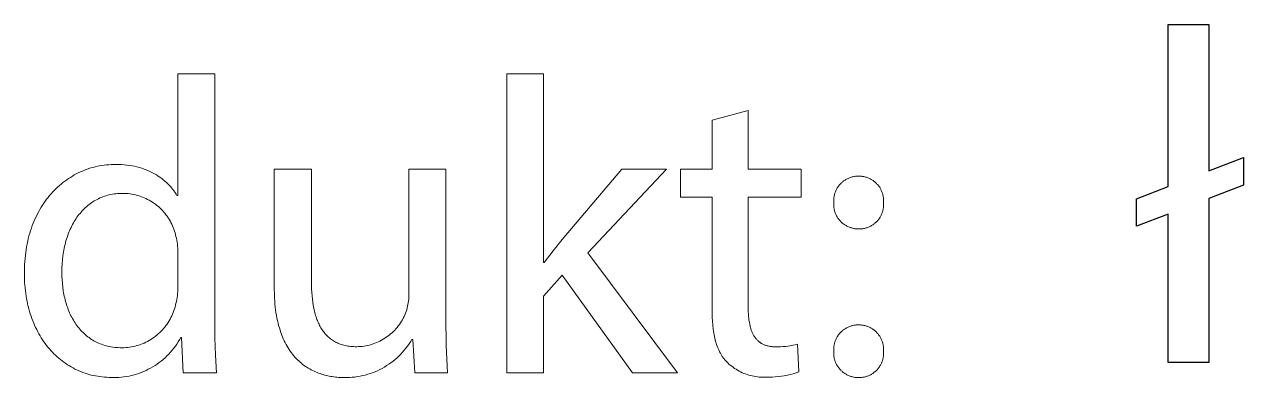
# Model space of a CAD drawing. Header units: millimetres. Extents: x 1348 to 6197, y -150 to 3238.
# Drawn here: x 4477.2 to 4617.9, y 63 to 103.7 of the extents above; entities that cross this region are included whole.
import ezdxf

# ---------------------------------------------------------------- set-up
doc = ezdxf.new("R2010")
doc.units = ezdxf.units.MM
doc.header["$MEASUREMENT"] = 0
doc.layers.add('Domyślny', color=7, linetype='Continuous', true_color=0x000000)

msp = doc.modelspace()

# ---------------------------------------------------------------- linework, layer by layer
at = {"layer": 'Domyślny'}
for p, q in [((4609.23, 85.02), (4609.23, 103.71)), ((4609.23, 103.71), (4613.94, 103.71)), ((4613.94, 103.71), (4613.94, 86.82)), ((4613.94, 86.82), (4617.95, 88.36)), ((4617.95, 88.36), (4617.95, 85.19)), ((4605.58, 83.62), (4609.23, 85.02)), ((4617.95, 85.19), (4613.94, 83.65)), ((4605.58, 80.46), (4605.58, 83.62)), ((4613.94, 83.65), (4613.94, 64.73)), ((4609.23, 81.85), (4605.58, 80.46)), ((4609.23, 64.73), (4609.23, 81.85)), ((4613.94, 64.73), (4609.23, 64.73))]:
    msp.add_line(p, q, dxfattribs=at)
at = {"layer": 'Domyślny', "color": 18, "lineweight": 15, "true_color": 0x000000}
for p, q in [((4494.87, 83.97), (4494.87, 98)), ((4494.87, 98), (4499.15, 98)), ((4499.15, 98), (4499.15, 69.62)), ((4532.86, 63.54), (4532.86, 98.02)), ((4532.86, 98.02), (4537.09, 98.02)), ((4537.09, 98.02), (4537.09, 76.25)), ((4556.56, 92.67), (4560.74, 93.79)), ((4560.74, 93.79), (4560.74, 87.04)), ((4556.56, 87.04), (4556.56, 92.67)), ((4485.09, 87.23), (4485.34, 87.29)), ((4485.34, 87.29), (4485.6, 87.35)), ((4485.6, 87.35), (4485.85, 87.4)), ((4485.85, 87.4), (4486.11, 87.45)), ((4486.11, 87.45), (4486.37, 87.49)), ((4486.37, 87.49), (4486.64, 87.52)), ((4486.64, 87.52), (4486.9, 87.54)), ((4486.9, 87.54), (4487.17, 87.56)), ((4487.17, 87.56), (4487.43, 87.57)), ((4487.43, 87.57), (4487.7, 87.57)), ((4487.7, 87.57), (4488.03, 87.57)), ((4488.03, 87.57), (4488.36, 87.55)), ((4488.36, 87.55), (4488.68, 87.53)), ((4488.68, 87.53), (4488.99, 87.5)), ((4488.99, 87.5), (4489.29, 87.45)), ((4489.29, 87.45), (4489.59, 87.4)), ((4489.59, 87.4), (4489.88, 87.35)), ((4489.88, 87.35), (4490.16, 87.28)), ((4482.04, 85.79), (4482.25, 85.94)), ((4482.25, 85.94), (4482.47, 86.08)), ((4482.47, 86.08), (4482.7, 86.22)), ((4482.7, 86.22), (4482.92, 86.35)), ((4482.92, 86.35), (4483.15, 86.47)), ((4483.15, 86.47), (4483.38, 86.59)), ((4483.38, 86.59), (4483.62, 86.7)), ((4483.62, 86.7), (4483.86, 86.8)), ((4483.86, 86.8), (4484.1, 86.9)), ((4484.1, 86.9), (4484.34, 86.99)), ((4484.34, 86.99), (4484.59, 87.08)), ((4484.59, 87.08), (4484.84, 87.16)), ((4484.84, 87.16), (4485.09, 87.23)), ((4490.16, 87.28), (4490.44, 87.2)), ((4490.44, 87.2), (4490.71, 87.12)), ((4490.71, 87.12), (4490.97, 87.03)), ((4490.97, 87.03), (4491.23, 86.94)), ((4491.23, 86.94), (4491.48, 86.83)), ((4491.48, 86.83), (4491.72, 86.72)), ((4491.72, 86.72), (4491.95, 86.61)), ((4491.95, 86.61), (4492.18, 86.49)), ((4492.18, 86.49), (4492.4, 86.36)), ((4492.4, 86.36), (4492.61, 86.23)), ((4492.61, 86.23), (4492.81, 86.09)), ((4492.81, 86.09), (4493.01, 85.95)), ((4493.01, 85.95), (4493.2, 85.8)), ((4506.01, 73.29), (4506.01, 87.04)), ((4506.01, 87.04), (4510.31, 87.04)), ((4510.31, 87.04), (4510.31, 74.03)), ((4521.56, 72.62), (4521.56, 87.04)), ((4521.56, 87.04), (4525.83, 87.04)), ((4525.83, 87.04), (4525.83, 69.94)), ((4539.27, 78.93), (4546.16, 87.04)), ((4551.31, 87.04), (4542.22, 77.38)), ((4546.16, 87.04), (4551.31, 87.04)), ((4552.93, 83.79), (4552.93, 87.04)), ((4552.93, 87.04), (4556.56, 87.04)), ((4560.74, 87.04), (4566.86, 87.04)), ((4566.86, 87.04), (4566.86, 83.79)), ((4572.1, 85.87), (4572.18, 85.92)), ((4572.18, 85.92), (4572.27, 85.96)), ((4572.27, 85.96), (4572.36, 86)), ((4572.36, 86), (4572.45, 86.03)), ((4572.45, 86.03), (4572.55, 86.07)), ((4572.55, 86.07), (4572.64, 86.1)), ((4572.64, 86.1), (4572.74, 86.12)), ((4572.74, 86.12), (4572.83, 86.15)), ((4572.83, 86.15), (4572.93, 86.17)), ((4572.93, 86.17), (4573.03, 86.18)), ((4573.03, 86.18), (4573.12, 86.2)), ((4573.12, 86.2), (4573.22, 86.21)), ((4573.22, 86.21), (4573.32, 86.21)), ((4573.32, 86.21), (4573.42, 86.22)), ((4573.42, 86.22), (4573.52, 86.22)), ((4573.52, 86.22), (4573.62, 86.22)), ((4573.62, 86.22), (4573.71, 86.21)), ((4573.71, 86.21), (4573.81, 86.2)), ((4573.81, 86.2), (4573.91, 86.19)), ((4573.91, 86.19), (4574.01, 86.18)), ((4574.01, 86.18), (4574.1, 86.16)), ((4574.1, 86.16), (4574.2, 86.14)), ((4574.2, 86.14), (4574.29, 86.11)), ((4574.29, 86.11), (4574.39, 86.09)), ((4574.39, 86.09), (4574.48, 86.05)), ((4574.48, 86.05), (4574.57, 86.02)), ((4574.57, 86.02), (4574.66, 85.98)), ((4574.66, 85.98), (4574.75, 85.94)), ((4574.75, 85.94), (4574.84, 85.9)), ((4574.84, 85.9), (4574.92, 85.85)), ((4480.43, 84.39), (4480.62, 84.59)), ((4480.62, 84.59), (4480.81, 84.78)), ((4480.81, 84.78), (4481, 84.96)), ((4481, 84.96), (4481.2, 85.14)), ((4481.2, 85.14), (4481.41, 85.31)), ((4481.41, 85.31), (4481.61, 85.48)), ((4481.61, 85.48), (4481.82, 85.64)), ((4481.82, 85.64), (4482.04, 85.79)), ((4493.2, 85.8), (4493.38, 85.65)), ((4493.38, 85.65), (4493.56, 85.5)), ((4493.56, 85.5), (4493.72, 85.34)), ((4493.72, 85.34), (4493.88, 85.18)), ((4493.88, 85.18), (4494.03, 85.01)), ((4494.03, 85.01), (4494.18, 84.84)), ((4494.18, 84.84), (4494.24, 84.76)), ((4494.24, 84.76), (4494.31, 84.67)), ((4494.31, 84.67), (4494.38, 84.59)), ((4494.38, 84.59), (4494.44, 84.5)), ((4494.44, 84.5), (4494.5, 84.41)), ((4570.81, 84.42), (4570.85, 84.51)), ((4570.85, 84.51), (4570.89, 84.6)), ((4570.89, 84.6), (4570.93, 84.69)), ((4570.93, 84.69), (4570.98, 84.78)), ((4570.98, 84.78), (4571.03, 84.86)), ((4571.03, 84.86), (4571.09, 84.95)), ((4571.09, 84.95), (4571.14, 85.03)), ((4571.14, 85.03), (4571.2, 85.11)), ((4571.2, 85.11), (4571.26, 85.18)), ((4571.26, 85.18), (4571.33, 85.26)), ((4571.33, 85.26), (4571.39, 85.33)), ((4571.39, 85.33), (4571.46, 85.4)), ((4571.46, 85.4), (4571.53, 85.47)), ((4571.53, 85.47), (4571.61, 85.53)), ((4571.61, 85.53), (4571.68, 85.6)), ((4571.68, 85.6), (4571.76, 85.66)), ((4571.76, 85.66), (4571.84, 85.72)), ((4571.84, 85.72), (4571.93, 85.77)), ((4571.93, 85.77), (4572.01, 85.82)), ((4572.01, 85.82), (4572.1, 85.87)), ((4574.92, 85.85), (4575.01, 85.8)), ((4575.01, 85.8), (4575.09, 85.75)), ((4575.09, 85.75), (4575.17, 85.7)), ((4575.17, 85.7), (4575.25, 85.64)), ((4575.25, 85.64), (4575.33, 85.58)), ((4575.33, 85.58), (4575.4, 85.52)), ((4575.4, 85.52), (4575.47, 85.45)), ((4575.47, 85.45), (4575.55, 85.38)), ((4575.55, 85.38), (4575.61, 85.31)), ((4575.61, 85.31), (4575.68, 85.24)), ((4575.68, 85.24), (4575.74, 85.17)), ((4575.74, 85.17), (4575.8, 85.09)), ((4575.8, 85.09), (4575.86, 85.01)), ((4575.86, 85.01), (4575.92, 84.93)), ((4575.92, 84.93), (4575.97, 84.85)), ((4575.97, 84.85), (4576.02, 84.76)), ((4576.02, 84.76), (4576.06, 84.68)), ((4576.06, 84.68), (4576.11, 84.59)), ((4576.11, 84.59), (4576.15, 84.5)), ((4576.15, 84.5), (4576.18, 84.41)), ((4479.25, 82.87), (4479.4, 83.1)), ((4479.4, 83.1), (4479.56, 83.33)), ((4479.56, 83.33), (4479.73, 83.55)), ((4479.73, 83.55), (4479.9, 83.77)), ((4479.9, 83.77), (4480.07, 83.99)), ((4480.07, 83.99), (4480.25, 84.19)), ((4480.25, 84.19), (4480.43, 84.39)), ((4484.93, 83.17), (4484.78, 83.06)), ((4485.08, 83.27), (4484.93, 83.17)), ((4485.23, 83.36), (4485.08, 83.27)), ((4485.39, 83.46), (4485.23, 83.36)), ((4485.55, 83.54), (4485.39, 83.46)), ((4485.72, 83.62), (4485.55, 83.54)), ((4485.88, 83.7), (4485.72, 83.62)), ((4486.05, 83.77), (4485.88, 83.7)), ((4486.22, 83.84), (4486.05, 83.77)), ((4486.4, 83.9), (4486.22, 83.84)), ((4486.58, 83.96), (4486.4, 83.9)), ((4486.76, 84.01), (4486.58, 83.96)), ((4486.94, 84.05), (4486.76, 84.01)), ((4487.13, 84.09), (4486.94, 84.05)), ((4487.32, 84.13), (4487.13, 84.09)), ((4487.51, 84.16), (4487.32, 84.13)), ((4487.7, 84.19), (4487.51, 84.16)), ((4487.9, 84.21), (4487.7, 84.19)), ((4488.1, 84.22), (4487.9, 84.21)), ((4488.3, 84.23), (4488.1, 84.22)), ((4488.51, 84.23), (4488.3, 84.23)), ((4488.72, 84.23), (4488.51, 84.23)), ((4488.94, 84.22), (4488.72, 84.23)), ((4489.15, 84.2), (4488.94, 84.22)), ((4489.36, 84.18), (4489.15, 84.2)), ((4489.57, 84.14), (4489.36, 84.18)), ((4489.78, 84.1), (4489.57, 84.14)), ((4489.99, 84.06), (4489.78, 84.1)), ((4490.2, 84), (4489.99, 84.06)), ((4490.4, 83.94), (4490.2, 84)), ((4490.61, 83.88), (4490.4, 83.94)), ((4490.81, 83.8), (4490.61, 83.88)), ((4491, 83.72), (4490.81, 83.8)), ((4491.2, 83.63), (4491, 83.72)), ((4491.39, 83.54), (4491.2, 83.63)), ((4491.58, 83.44), (4491.39, 83.54)), ((4491.76, 83.33), (4491.58, 83.44)), ((4491.95, 83.22), (4491.76, 83.33)), ((4492.12, 83.1), (4491.95, 83.22)), ((4492.3, 82.97), (4492.12, 83.1)), ((4494.5, 84.41), (4494.56, 84.33)), ((4494.56, 84.33), (4494.62, 84.24)), ((4494.62, 84.24), (4494.67, 84.15)), ((4494.67, 84.15), (4494.72, 84.06)), ((4494.72, 84.06), (4494.77, 83.97)), ((4494.77, 83.97), (4494.87, 83.97)), ((4556.56, 83.79), (4552.93, 83.79)), ((4556.56, 70.97), (4556.56, 83.79)), ((4566.86, 83.79), (4560.74, 83.79)), ((4560.74, 83.79), (4560.74, 71.11)), ((4570.61, 83.56), (4570.62, 83.66)), ((4570.61, 83.46), (4570.61, 83.56)), ((4570.61, 83.36), (4570.61, 83.46)), ((4570.61, 83.26), (4570.61, 83.36)), ((4570.61, 83.16), (4570.61, 83.26)), ((4570.61, 83.07), (4570.61, 83.16)), ((4570.61, 82.97), (4570.61, 83.07)), ((4570.62, 83.66), (4570.63, 83.76)), ((4570.63, 83.76), (4570.65, 83.85)), ((4570.65, 83.85), (4570.67, 83.95)), ((4570.67, 83.95), (4570.69, 84.05)), ((4570.69, 84.05), (4570.71, 84.14)), ((4570.71, 84.14), (4570.74, 84.24)), ((4570.74, 84.24), (4570.77, 84.33)), ((4570.77, 84.33), (4570.81, 84.42)), ((4576.18, 84.41), (4576.22, 84.32)), ((4576.22, 84.32), (4576.25, 84.23)), ((4576.25, 84.23), (4576.28, 84.13)), ((4576.28, 84.13), (4576.3, 84.04)), ((4576.3, 84.04), (4576.32, 83.94)), ((4576.32, 83.94), (4576.34, 83.85)), ((4576.34, 83.85), (4576.36, 83.75)), ((4576.36, 83.75), (4576.37, 83.65)), ((4576.37, 83.65), (4576.38, 83.56)), ((4576.38, 83.56), (4576.38, 83.46)), ((4576.38, 83.46), (4576.38, 83.36)), ((4576.38, 83.36), (4576.38, 83.26)), ((4576.38, 83.26), (4576.38, 83.16)), ((4576.38, 83.16), (4576.38, 83.07)), ((4576.38, 83.07), (4576.38, 82.97)), ((4478.54, 81.61), (4478.67, 81.87)), ((4478.67, 81.87), (4478.81, 82.13)), ((4478.81, 82.13), (4478.95, 82.38)), ((4478.95, 82.38), (4479.1, 82.63)), ((4479.1, 82.63), (4479.25, 82.87)), ((4483.46, 81.78), (4483.34, 81.63)), ((4483.58, 81.93), (4483.46, 81.78)), ((4483.7, 82.07), (4483.58, 81.93)), ((4483.82, 82.21), (4483.7, 82.07)), ((4483.95, 82.35), (4483.82, 82.21)), ((4484.08, 82.48), (4483.95, 82.35)), ((4484.21, 82.6), (4484.08, 82.48)), ((4484.35, 82.73), (4484.21, 82.6)), ((4484.49, 82.84), (4484.35, 82.73)), ((4484.63, 82.96), (4484.49, 82.84)), ((4484.78, 83.06), (4484.63, 82.96)), ((4492.46, 82.84), (4492.3, 82.97)), ((4492.63, 82.71), (4492.46, 82.84)), ((4492.79, 82.56), (4492.63, 82.71)), ((4492.94, 82.42), (4492.79, 82.56)), ((4493.09, 82.26), (4492.94, 82.42)), ((4493.24, 82.1), (4493.09, 82.26)), ((4493.37, 81.94), (4493.24, 82.1)), ((4493.51, 81.77), (4493.37, 81.94)), ((4493.63, 81.6), (4493.51, 81.77)), ((4570.61, 82.87), (4570.61, 82.97)), ((4570.62, 82.77), (4570.61, 82.87)), ((4570.62, 82.67), (4570.62, 82.77)), ((4570.64, 82.57), (4570.62, 82.67)), ((4570.65, 82.47), (4570.64, 82.57)), ((4570.67, 82.37), (4570.65, 82.47)), ((4570.7, 82.28), (4570.67, 82.37)), ((4570.72, 82.18), (4570.7, 82.28)), ((4570.75, 82.09), (4570.72, 82.18)), ((4570.79, 81.99), (4570.75, 82.09)), ((4570.82, 81.9), (4570.79, 81.99)), ((4570.86, 81.81), (4570.82, 81.9)), ((4570.9, 81.72), (4570.86, 81.81)), ((4570.95, 81.63), (4570.9, 81.72)), ((4576.1, 81.73), (4576.06, 81.64)), ((4576.14, 81.82), (4576.1, 81.73)), ((4576.18, 81.91), (4576.14, 81.82)), ((4576.21, 82), (4576.18, 81.91)), ((4576.25, 82.1), (4576.21, 82)), ((4576.28, 82.19), (4576.25, 82.1)), ((4576.3, 82.28), (4576.28, 82.19)), ((4576.32, 82.38), (4576.3, 82.28)), ((4576.34, 82.48), (4576.32, 82.38)), ((4576.36, 82.57), (4576.34, 82.48)), ((4576.37, 82.67), (4576.36, 82.57)), ((4576.38, 82.77), (4576.37, 82.67)), ((4576.38, 82.97), (4576.38, 82.87)), ((4576.38, 82.87), (4576.38, 82.77)), ((4477.97, 80.22), (4478.07, 80.51)), ((4478.07, 80.51), (4478.18, 80.79)), ((4478.18, 80.79), (4478.3, 81.07)), ((4478.3, 81.07), (4478.42, 81.34)), ((4478.42, 81.34), (4478.54, 81.61)), ((4482.55, 80.3), (4482.46, 80.12)), ((4482.63, 80.48), (4482.55, 80.3)), ((4482.73, 80.66), (4482.63, 80.48)), ((4482.82, 80.83), (4482.73, 80.66)), ((4482.92, 81), (4482.82, 80.83)), ((4483.02, 81.16), (4482.92, 81)), ((4483.12, 81.32), (4483.02, 81.16)), ((4483.23, 81.48), (4483.12, 81.32)), ((4483.34, 81.63), (4483.23, 81.48)), ((4493.76, 81.43), (4493.63, 81.6)), ((4493.87, 81.25), (4493.76, 81.43)), ((4493.98, 81.06), (4493.87, 81.25)), ((4494.08, 80.88), (4493.98, 81.06)), ((4494.18, 80.68), (4494.08, 80.88)), ((4494.27, 80.49), (4494.18, 80.68)), ((4494.35, 80.29), (4494.27, 80.49)), ((4494.43, 80.09), (4494.35, 80.29)), ((4571, 81.54), (4570.95, 81.63)), ((4571.05, 81.46), (4571, 81.54)), ((4571.1, 81.38), (4571.05, 81.46)), ((4571.16, 81.3), (4571.1, 81.38)), ((4571.22, 81.22), (4571.16, 81.3)), ((4571.28, 81.14), (4571.22, 81.22)), ((4571.35, 81.06), (4571.28, 81.14)), ((4571.42, 80.99), (4571.35, 81.06)), ((4571.49, 80.92), (4571.42, 80.99)), ((4571.56, 80.85), (4571.49, 80.92)), ((4571.64, 80.79), (4571.56, 80.85)), ((4571.71, 80.73), (4571.64, 80.79)), ((4571.79, 80.67), (4571.71, 80.73)), ((4571.88, 80.61), (4571.79, 80.67)), ((4571.96, 80.56), (4571.88, 80.61)), ((4572.05, 80.51), (4571.96, 80.56)), ((4572.13, 80.46), (4572.05, 80.51)), ((4572.22, 80.41), (4572.13, 80.46)), ((4572.31, 80.37), (4572.22, 80.41)), ((4572.4, 80.33), (4572.31, 80.37)), ((4572.5, 80.3), (4572.4, 80.33)), ((4572.59, 80.27), (4572.5, 80.3)), ((4572.69, 80.24), (4572.59, 80.27)), ((4574.44, 80.27), (4574.35, 80.24)), ((4574.53, 80.31), (4574.44, 80.27)), ((4574.63, 80.34), (4574.53, 80.31)), ((4574.72, 80.38), (4574.63, 80.34)), ((4574.8, 80.42), (4574.72, 80.38)), ((4574.89, 80.47), (4574.8, 80.42)), ((4574.98, 80.52), (4574.89, 80.47)), ((4575.06, 80.57), (4574.98, 80.52)), ((4575.14, 80.62), (4575.06, 80.57)), ((4575.23, 80.68), (4575.14, 80.62)), ((4575.3, 80.74), (4575.23, 80.68)), ((4575.38, 80.8), (4575.3, 80.74)), ((4575.45, 80.87), (4575.38, 80.8)), ((4575.53, 80.93), (4575.45, 80.87)), ((4575.6, 81), (4575.53, 80.93)), ((4575.66, 81.08), (4575.6, 81)), ((4575.73, 81.15), (4575.66, 81.08)), ((4575.79, 81.23), (4575.73, 81.15)), ((4575.85, 81.31), (4575.79, 81.23)), ((4575.9, 81.39), (4575.85, 81.31)), ((4575.96, 81.47), (4575.9, 81.39)), ((4576.01, 81.56), (4575.96, 81.47)), ((4576.06, 81.64), (4576.01, 81.56)), ((4477.54, 78.71), (4477.61, 79.02)), ((4477.61, 79.02), (4477.69, 79.33)), ((4477.69, 79.33), (4477.78, 79.63)), ((4477.78, 79.63), (4477.87, 79.93)), ((4477.87, 79.93), (4477.97, 80.22)), ((4482.02, 78.96), (4481.96, 78.75)), ((4482.09, 79.16), (4482.02, 78.96)), ((4482.16, 79.36), (4482.09, 79.16)), ((4482.23, 79.55), (4482.16, 79.36)), ((4482.3, 79.74), (4482.23, 79.55)), ((4482.38, 79.93), (4482.3, 79.74)), ((4482.46, 80.12), (4482.38, 79.93)), ((4494.5, 79.89), (4494.43, 80.09)), ((4494.56, 79.69), (4494.5, 79.89)), ((4494.61, 79.48), (4494.56, 79.69)), ((4494.66, 79.27), (4494.61, 79.48)), ((4494.71, 79.05), (4494.66, 79.27)), ((4494.76, 78.83), (4494.71, 79.05)), ((4538.2, 77.61), (4539.27, 78.93)), ((4572.78, 80.21), (4572.69, 80.24)), ((4572.88, 80.19), (4572.78, 80.21)), ((4572.98, 80.17), (4572.88, 80.19)), ((4573.07, 80.16), (4572.98, 80.17)), ((4573.17, 80.14), (4573.07, 80.16)), ((4573.27, 80.14), (4573.17, 80.14)), ((4573.37, 80.13), (4573.27, 80.14)), ((4573.47, 80.13), (4573.37, 80.13)), ((4573.57, 80.13), (4573.47, 80.13)), ((4573.67, 80.13), (4573.57, 80.13)), ((4573.77, 80.14), (4573.67, 80.13)), ((4573.86, 80.15), (4573.77, 80.14)), ((4573.96, 80.16), (4573.86, 80.15)), ((4574.06, 80.18), (4573.96, 80.16)), ((4574.16, 80.19), (4574.06, 80.18)), ((4574.25, 80.22), (4574.16, 80.19)), ((4574.35, 80.24), (4574.25, 80.22)), ((4477.31, 77.41), (4477.36, 77.74)), ((4477.36, 77.74), (4477.41, 78.07)), ((4477.41, 78.07), (4477.47, 78.39)), ((4477.47, 78.39), (4477.54, 78.71)), ((4481.67, 77.47), (4481.64, 77.25)), ((4481.71, 77.69), (4481.67, 77.47)), ((4481.76, 77.91), (4481.71, 77.69)), ((4481.8, 78.12), (4481.76, 77.91)), ((4481.85, 78.34), (4481.8, 78.12)), ((4481.91, 78.55), (4481.85, 78.34)), ((4481.96, 78.75), (4481.91, 78.55)), ((4494.8, 78.61), (4494.76, 78.83)), ((4494.83, 78.38), (4494.8, 78.61)), ((4494.85, 78.16), (4494.83, 78.38)), ((4494.86, 77.93), (4494.85, 78.16)), ((4494.87, 77.71), (4494.86, 77.93)), ((4494.87, 77.48), (4494.87, 77.71)), ((4494.87, 73.4), (4494.87, 77.48)), ((4537.18, 76.25), (4538.2, 77.61)), ((4477.17, 75.68), (4477.18, 76.04)), ((4477.18, 76.04), (4477.2, 76.39)), ((4477.2, 76.39), (4477.23, 76.73)), ((4477.23, 76.73), (4477.27, 77.07)), ((4477.27, 77.07), (4477.31, 77.41)), ((4481.52, 76.1), (4481.49, 75.62)), ((4481.55, 76.57), (4481.52, 76.1)), ((4481.61, 77.02), (4481.55, 76.57)), ((4481.64, 77.25), (4481.61, 77.02)), ((4537.09, 76.25), (4537.18, 76.25)), ((4542.22, 77.38), (4552.57, 63.54)), ((4477.16, 75.33), (4477.17, 75.68)), ((4477.16, 74.96), (4477.16, 75.33)), ((4477.16, 74.63), (4477.16, 74.96)), ((4477.17, 74.3), (4477.16, 74.63)), ((4481.49, 75.62), (4481.49, 75.14)), ((4481.49, 75.14), (4481.49, 74.7)), ((4481.49, 74.7), (4481.51, 74.26)), ((4539.27, 74.8), (4537.09, 72.37)), ((4547.37, 63.54), (4539.27, 74.8)), ((4477.19, 73.97), (4477.17, 74.3)), ((4477.21, 73.65), (4477.19, 73.97)), ((4477.24, 73.33), (4477.21, 73.65)), ((4477.27, 73.01), (4477.24, 73.33)), ((4481.51, 74.26), (4481.55, 73.83)), ((4481.55, 73.83), (4481.59, 73.4)), ((4481.59, 73.4), (4481.65, 72.98)), ((4494.87, 73.16), (4494.87, 73.4)), ((4506.03, 72.53), (4506.01, 73.29)), ((4510.31, 74.03), (4510.31, 73.61)), ((4510.31, 73.61), (4510.33, 73.21)), ((4477.31, 72.7), (4477.27, 73.01)), ((4477.36, 72.39), (4477.31, 72.7)), ((4477.41, 72.09), (4477.36, 72.39)), ((4477.47, 71.79), (4477.41, 72.09)), ((4481.65, 72.98), (4481.69, 72.78)), ((4481.69, 72.78), (4481.73, 72.57)), ((4481.73, 72.57), (4481.77, 72.37)), ((4481.77, 72.37), (4481.82, 72.17)), ((4481.82, 72.17), (4481.87, 71.97)), ((4481.87, 71.97), (4481.92, 71.78)), ((4494.72, 71.78), (4494.76, 72.01)), ((4494.76, 72.01), (4494.8, 72.24)), ((4494.8, 72.24), (4494.83, 72.47)), ((4494.83, 72.47), (4494.85, 72.7)), ((4494.85, 72.7), (4494.87, 72.93)), ((4494.87, 72.93), (4494.87, 73.16)), ((4506.04, 72.17), (4506.03, 72.53)), ((4506.06, 71.81), (4506.04, 72.17)), ((4506.09, 71.47), (4506.06, 71.81)), ((4510.33, 73.21), (4510.35, 72.81)), ((4510.35, 72.81), (4510.38, 72.43)), ((4510.38, 72.43), (4510.41, 72.05)), ((4510.41, 72.05), (4510.46, 71.68)), ((4521.49, 71.61), (4521.52, 71.81)), ((4521.52, 71.81), (4521.54, 72.01)), ((4521.54, 72.01), (4521.55, 72.22)), ((4521.55, 72.22), (4521.56, 72.42)), ((4521.56, 72.42), (4521.56, 72.62)), ((4537.09, 72.37), (4537.09, 63.54)), ((4477.53, 71.49), (4477.47, 71.79)), ((4477.6, 71.2), (4477.53, 71.49)), ((4477.67, 70.91), (4477.6, 71.2)), ((4477.75, 70.63), (4477.67, 70.91)), ((4477.84, 70.35), (4477.75, 70.63)), ((4481.92, 71.78), (4481.97, 71.58)), ((4481.97, 71.58), (4482.03, 71.39)), ((4482.03, 71.39), (4482.1, 71.2)), ((4482.1, 71.2), (4482.16, 71.02)), ((4482.16, 71.02), (4482.23, 70.83)), ((4482.23, 70.83), (4482.3, 70.65)), ((4482.3, 70.65), (4482.38, 70.47)), ((4482.38, 70.47), (4482.46, 70.3)), ((4494.27, 70.31), (4494.35, 70.51)), ((4494.35, 70.51), (4494.43, 70.71)), ((4494.43, 70.71), (4494.5, 70.92)), ((4494.5, 70.92), (4494.56, 71.13)), ((4494.56, 71.13), (4494.61, 71.34)), ((4494.61, 71.34), (4494.66, 71.55)), ((4494.66, 71.55), (4494.72, 71.78)), ((4506.13, 71.13), (4506.09, 71.47)), ((4506.17, 70.8), (4506.13, 71.13)), ((4506.21, 70.48), (4506.17, 70.8)), ((4506.26, 70.17), (4506.21, 70.48)), ((4510.46, 71.68), (4510.52, 71.33)), ((4510.52, 71.33), (4510.58, 70.98)), ((4510.58, 70.98), (4510.66, 70.64)), ((4510.66, 70.64), (4510.7, 70.48)), ((4510.7, 70.48), (4510.74, 70.32)), ((4521.09, 70.23), (4521.18, 70.43)), ((4521.18, 70.43), (4521.24, 70.62)), ((4521.24, 70.62), (4521.31, 70.81)), ((4521.31, 70.81), (4521.36, 71.01)), ((4521.36, 71.01), (4521.41, 71.21)), ((4521.41, 71.21), (4521.45, 71.41)), ((4521.45, 71.41), (4521.49, 71.61)), ((4556.56, 70.46), (4556.56, 70.97)), ((4556.58, 69.96), (4556.56, 70.46)), ((4560.74, 71.11), (4560.74, 70.84)), ((4560.74, 70.84), (4560.75, 70.58)), ((4560.75, 70.58), (4560.76, 70.33)), ((4477.93, 70.08), (4477.84, 70.35)), ((4478.02, 69.81), (4477.93, 70.08)), ((4478.12, 69.54), (4478.02, 69.81)), ((4478.23, 69.28), (4478.12, 69.54)), ((4478.34, 69.02), (4478.23, 69.28)), ((4478.46, 68.77), (4478.34, 69.02)), ((4482.46, 70.3), (4482.54, 70.13)), ((4482.54, 70.13), (4482.63, 69.96)), ((4482.63, 69.96), (4482.72, 69.79)), ((4482.72, 69.79), (4482.81, 69.63)), ((4482.81, 69.63), (4482.91, 69.47)), ((4482.91, 69.47), (4483.01, 69.31)), ((4483.01, 69.31), (4483.11, 69.16)), ((4483.11, 69.16), (4483.22, 69.01)), ((4483.22, 69.01), (4483.33, 68.86)), ((4493.37, 68.82), (4493.51, 68.99)), ((4493.51, 68.99), (4493.63, 69.17)), ((4493.63, 69.17), (4493.76, 69.35)), ((4493.76, 69.35), (4493.87, 69.53)), ((4493.87, 69.53), (4493.98, 69.72)), ((4493.98, 69.72), (4494.08, 69.91)), ((4494.08, 69.91), (4494.18, 70.11)), ((4494.18, 70.11), (4494.27, 70.31)), ((4499.15, 69.62), (4499.16, 67.59)), ((4506.32, 69.86), (4506.26, 70.17)), ((4506.38, 69.57), (4506.32, 69.86)), ((4506.45, 69.28), (4506.38, 69.57)), ((4506.52, 69), (4506.45, 69.28)), ((4506.6, 68.73), (4506.52, 69)), ((4510.74, 70.32), (4510.79, 70.16)), ((4510.79, 70.16), (4510.84, 70.01)), ((4510.84, 70.01), (4510.89, 69.85)), ((4510.89, 69.85), (4510.94, 69.7)), ((4510.94, 69.7), (4511, 69.56)), ((4511, 69.56), (4511.06, 69.41)), ((4511.06, 69.41), (4511.12, 69.27)), ((4511.12, 69.27), (4511.19, 69.14)), ((4511.19, 69.14), (4511.25, 69)), ((4511.25, 69), (4511.32, 68.87)), ((4520.33, 68.95), (4520.46, 69.12)), ((4520.46, 69.12), (4520.58, 69.3)), ((4520.58, 69.3), (4520.7, 69.48)), ((4520.7, 69.48), (4520.81, 69.66)), ((4520.81, 69.66), (4520.91, 69.85)), ((4520.91, 69.85), (4521, 70.04)), ((4521, 70.04), (4521.09, 70.23)), ((4525.83, 69.94), (4525.87, 66.74)), ((4556.61, 69.49), (4556.58, 69.96)), ((4556.65, 69.02), (4556.61, 69.49)), ((4556.7, 68.58), (4556.65, 69.02)), ((4560.76, 70.33), (4560.78, 70.08)), ((4560.78, 70.08), (4560.8, 69.84)), ((4560.8, 69.84), (4560.83, 69.61)), ((4560.83, 69.61), (4560.87, 69.39)), ((4560.87, 69.39), (4560.91, 69.17)), ((4560.91, 69.17), (4560.93, 69.07)), ((4560.93, 69.07), (4560.95, 68.97)), ((4572.74, 68.97), (4572.83, 69)), ((4572.83, 69), (4572.93, 69.02)), ((4572.93, 69.02), (4573.03, 69.04)), ((4573.03, 69.04), (4573.12, 69.05)), ((4573.12, 69.05), (4573.22, 69.06)), ((4573.22, 69.06), (4573.32, 69.06)), ((4573.32, 69.06), (4573.42, 69.07)), ((4573.42, 69.07), (4573.52, 69.07)), ((4573.52, 69.07), (4573.62, 69.07)), ((4573.62, 69.07), (4573.71, 69.06)), ((4573.71, 69.06), (4573.81, 69.05)), ((4573.81, 69.05), (4573.91, 69.04)), ((4573.91, 69.04), (4574.01, 69.03)), ((4574.01, 69.03), (4574.1, 69.01)), ((4574.1, 69.01), (4574.2, 68.99)), ((4574.2, 68.99), (4574.29, 68.96)), ((4478.58, 68.52), (4478.46, 68.77)), ((4478.71, 68.28), (4478.58, 68.52)), ((4478.84, 68.04), (4478.71, 68.28)), ((4478.97, 67.8), (4478.84, 68.04)), ((4479.11, 67.57), (4478.97, 67.8)), ((4483.33, 68.86), (4483.44, 68.72)), ((4483.44, 68.72), (4483.56, 68.58)), ((4483.56, 68.58), (4483.68, 68.44)), ((4483.68, 68.44), (4483.8, 68.31)), ((4483.8, 68.31), (4483.93, 68.18)), ((4483.93, 68.18), (4484.06, 68.06)), ((4484.06, 68.06), (4484.2, 67.94)), ((4484.2, 67.94), (4484.33, 67.82)), ((4484.33, 67.82), (4484.47, 67.71)), ((4484.47, 67.71), (4484.62, 67.6)), ((4484.62, 67.6), (4484.76, 67.5)), ((4491.93, 67.5), (4492.11, 67.63)), ((4492.11, 67.63), (4492.28, 67.76)), ((4492.28, 67.76), (4492.45, 67.89)), ((4492.45, 67.89), (4492.62, 68.03)), ((4492.62, 68.03), (4492.78, 68.18)), ((4492.78, 68.18), (4492.94, 68.33)), ((4492.94, 68.33), (4493.09, 68.49)), ((4493.09, 68.49), (4493.23, 68.65)), ((4493.23, 68.65), (4493.37, 68.82)), ((4495.21, 67.61), (4495.07, 67.36)), ((4495.29, 67.61), (4495.21, 67.61)), ((4495.5, 63.54), (4495.29, 67.61)), ((4499.16, 67.59), (4499.22, 65.57)), ((4506.68, 68.46), (4506.6, 68.73)), ((4506.76, 68.2), (4506.68, 68.46)), ((4506.85, 67.95), (4506.76, 68.2)), ((4506.95, 67.71), (4506.85, 67.95)), ((4507.05, 67.48), (4506.95, 67.71)), ((4511.32, 68.87), (4511.4, 68.74)), ((4511.4, 68.74), (4511.47, 68.62)), ((4511.47, 68.62), (4511.55, 68.5)), ((4511.55, 68.5), (4511.63, 68.38)), ((4511.63, 68.38), (4511.72, 68.26)), ((4511.72, 68.26), (4511.8, 68.15)), ((4511.8, 68.15), (4511.89, 68.05)), ((4511.89, 68.05), (4511.99, 67.94)), ((4511.99, 67.94), (4512.08, 67.84)), ((4512.08, 67.84), (4512.18, 67.74)), ((4512.18, 67.74), (4512.29, 67.65)), ((4512.29, 67.65), (4512.39, 67.56)), ((4518.77, 67.52), (4518.95, 67.64)), ((4518.95, 67.64), (4519.12, 67.76)), ((4519.12, 67.76), (4519.29, 67.89)), ((4519.29, 67.89), (4519.45, 68.03)), ((4519.45, 68.03), (4519.61, 68.17)), ((4519.61, 68.17), (4519.77, 68.31)), ((4519.77, 68.31), (4519.92, 68.47)), ((4519.92, 68.47), (4520.06, 68.62)), ((4520.06, 68.62), (4520.2, 68.78)), ((4520.2, 68.78), (4520.33, 68.95)), ((4556.73, 68.36), (4556.7, 68.58)), ((4556.76, 68.15), (4556.73, 68.36)), ((4556.8, 67.94), (4556.76, 68.15)), ((4556.84, 67.74), (4556.8, 67.94)), ((4556.88, 67.54), (4556.84, 67.74)), ((4560.95, 68.97), (4560.98, 68.86)), ((4560.98, 68.86), (4561, 68.77)), ((4561, 68.77), (4561.03, 68.67)), ((4561.03, 68.67), (4561.06, 68.57)), ((4561.06, 68.57), (4561.09, 68.48)), ((4561.09, 68.48), (4561.13, 68.39)), ((4561.13, 68.39), (4561.16, 68.3)), ((4561.16, 68.3), (4561.2, 68.21)), ((4561.2, 68.21), (4561.23, 68.13)), ((4561.23, 68.13), (4561.27, 68.05)), ((4561.27, 68.05), (4561.31, 67.97)), ((4561.31, 67.97), (4561.36, 67.89)), ((4561.36, 67.89), (4561.4, 67.81)), ((4561.4, 67.81), (4561.45, 67.74)), ((4561.45, 67.74), (4561.5, 67.67)), ((4561.5, 67.67), (4561.54, 67.6)), ((4561.54, 67.6), (4561.6, 67.53)), ((4570.93, 67.54), (4570.98, 67.63)), ((4570.98, 67.63), (4571.03, 67.71)), ((4571.03, 67.71), (4571.09, 67.8)), ((4571.09, 67.8), (4571.14, 67.88)), ((4571.14, 67.88), (4571.2, 67.96)), ((4571.2, 67.96), (4571.26, 68.03)), ((4571.26, 68.03), (4571.33, 68.11)), ((4571.33, 68.11), (4571.39, 68.18)), ((4571.39, 68.18), (4571.46, 68.25)), ((4571.46, 68.25), (4571.53, 68.32)), ((4571.53, 68.32), (4571.61, 68.39)), ((4571.61, 68.39), (4571.68, 68.45)), ((4571.68, 68.45), (4571.76, 68.51)), ((4571.76, 68.51), (4571.84, 68.57)), ((4571.84, 68.57), (4571.93, 68.62)), ((4571.93, 68.62), (4572.01, 68.67)), ((4572.01, 68.67), (4572.1, 68.72)), ((4572.1, 68.72), (4572.18, 68.77)), ((4572.18, 68.77), (4572.27, 68.81)), ((4572.27, 68.81), (4572.36, 68.85)), ((4572.36, 68.85), (4572.45, 68.89)), ((4572.45, 68.89), (4572.55, 68.92)), ((4572.55, 68.92), (4572.64, 68.95)), ((4572.64, 68.95), (4572.74, 68.97)), ((4574.29, 68.96), (4574.39, 68.94)), ((4574.39, 68.94), (4574.48, 68.91)), ((4574.48, 68.91), (4574.57, 68.87)), ((4574.57, 68.87), (4574.66, 68.83)), ((4574.66, 68.83), (4574.75, 68.79)), ((4574.75, 68.79), (4574.84, 68.75)), ((4574.84, 68.75), (4574.92, 68.7)), ((4574.92, 68.7), (4575.01, 68.66)), ((4575.01, 68.66), (4575.09, 68.6)), ((4575.09, 68.6), (4575.17, 68.55)), ((4575.17, 68.55), (4575.25, 68.49)), ((4575.25, 68.49), (4575.33, 68.43)), ((4575.33, 68.43), (4575.4, 68.37)), ((4575.4, 68.37), (4575.47, 68.3)), ((4575.47, 68.3), (4575.55, 68.23)), ((4575.55, 68.23), (4575.61, 68.16)), ((4575.61, 68.16), (4575.68, 68.09)), ((4575.68, 68.09), (4575.74, 68.02)), ((4575.74, 68.02), (4575.8, 67.94)), ((4575.8, 67.94), (4575.86, 67.86)), ((4575.86, 67.86), (4575.92, 67.78)), ((4575.92, 67.78), (4575.97, 67.7)), ((4575.97, 67.7), (4576.02, 67.61)), ((4576.02, 67.61), (4576.06, 67.53)), ((4479.26, 67.35), (4479.11, 67.57)), ((4479.41, 67.13), (4479.26, 67.35)), ((4479.56, 66.92), (4479.41, 67.13)), ((4479.72, 66.71), (4479.56, 66.92)), ((4479.88, 66.5), (4479.72, 66.71)), ((4480.05, 66.3), (4479.88, 66.5)), ((4480.22, 66.11), (4480.05, 66.3)), ((4484.76, 67.5), (4484.92, 67.4)), ((4484.92, 67.4), (4485.07, 67.3)), ((4485.07, 67.3), (4485.23, 67.21)), ((4485.23, 67.21), (4485.39, 67.13)), ((4485.39, 67.13), (4485.55, 67.05)), ((4485.55, 67.05), (4485.72, 66.97)), ((4485.72, 66.97), (4485.89, 66.9)), ((4485.89, 66.9), (4486.07, 66.83)), ((4486.07, 66.83), (4486.25, 66.77)), ((4486.25, 66.77), (4486.43, 66.71)), ((4486.43, 66.71), (4486.61, 66.66)), ((4486.61, 66.66), (4486.8, 66.61)), ((4486.8, 66.61), (4486.99, 66.57)), ((4486.99, 66.57), (4487.19, 66.54)), ((4487.19, 66.54), (4487.39, 66.51)), ((4487.39, 66.51), (4487.59, 66.48)), ((4487.59, 66.48), (4487.79, 66.46)), ((4487.79, 66.46), (4488, 66.45)), ((4488, 66.45), (4488.21, 66.44)), ((4488.21, 66.44), (4488.43, 66.44)), ((4488.43, 66.44), (4488.65, 66.44)), ((4488.65, 66.44), (4488.86, 66.45)), ((4488.86, 66.45), (4489.08, 66.47)), ((4489.08, 66.47), (4489.3, 66.5)), ((4489.3, 66.5), (4489.51, 66.54)), ((4489.51, 66.54), (4489.73, 66.58)), ((4489.73, 66.58), (4489.94, 66.63)), ((4489.94, 66.63), (4490.15, 66.68)), ((4490.15, 66.68), (4490.36, 66.75)), ((4490.36, 66.75), (4490.57, 66.82)), ((4490.57, 66.82), (4490.77, 66.89)), ((4490.77, 66.89), (4490.97, 66.98)), ((4490.97, 66.98), (4491.17, 67.07)), ((4491.17, 67.07), (4491.36, 67.17)), ((4491.36, 67.17), (4491.55, 67.27)), ((4491.55, 67.27), (4491.74, 67.38)), ((4491.74, 67.38), (4491.93, 67.5)), ((4494.41, 66.37), (4494.22, 66.14)), ((4494.59, 66.61), (4494.41, 66.37)), ((4494.76, 66.85), (4494.59, 66.61)), ((4494.92, 67.1), (4494.76, 66.85)), ((4495.07, 67.36), (4494.92, 67.1)), ((4507.15, 67.25), (4507.05, 67.48)), ((4507.26, 67.03), (4507.15, 67.25)), ((4507.37, 66.82), (4507.26, 67.03)), ((4507.49, 66.61), (4507.37, 66.82)), ((4507.61, 66.41), (4507.49, 66.61)), ((4507.73, 66.22), (4507.61, 66.41)), ((4507.86, 66.03), (4507.73, 66.22)), ((4512.39, 67.56), (4512.5, 67.47)), ((4512.5, 67.47), (4512.61, 67.39)), ((4512.61, 67.39), (4512.73, 67.31)), ((4512.73, 67.31), (4512.84, 67.23)), ((4512.84, 67.23), (4512.96, 67.16)), ((4512.96, 67.16), (4513.09, 67.09)), ((4513.09, 67.09), (4513.22, 67.03)), ((4513.22, 67.03), (4513.35, 66.97)), ((4513.35, 66.97), (4513.48, 66.91)), ((4513.48, 66.91), (4513.62, 66.86)), ((4513.62, 66.86), (4513.76, 66.81)), ((4513.76, 66.81), (4513.9, 66.77)), ((4513.9, 66.77), (4514.05, 66.73)), ((4514.05, 66.73), (4514.2, 66.69)), ((4514.2, 66.69), (4514.36, 66.66)), ((4514.36, 66.66), (4514.52, 66.63)), ((4514.52, 66.63), (4514.68, 66.61)), ((4514.68, 66.61), (4514.84, 66.59)), ((4514.84, 66.59), (4515.01, 66.57)), ((4515.01, 66.57), (4515.19, 66.56)), ((4515.19, 66.56), (4515.36, 66.55)), ((4515.36, 66.55), (4515.54, 66.55)), ((4515.54, 66.55), (4515.75, 66.56)), ((4515.75, 66.56), (4515.97, 66.57)), ((4515.97, 66.57), (4516.18, 66.59)), ((4516.18, 66.59), (4516.39, 66.62)), ((4516.39, 66.62), (4516.6, 66.66)), ((4516.6, 66.66), (4516.81, 66.7)), ((4516.81, 66.7), (4517.02, 66.75)), ((4517.02, 66.75), (4517.22, 66.81)), ((4517.22, 66.81), (4517.42, 66.88)), ((4517.42, 66.88), (4517.63, 66.95)), ((4517.63, 66.95), (4517.82, 67.03)), ((4517.82, 67.03), (4518.02, 67.11)), ((4518.02, 67.11), (4518.21, 67.2)), ((4518.21, 67.2), (4518.4, 67.3)), ((4518.4, 67.3), (4518.59, 67.41)), ((4518.59, 67.41), (4518.77, 67.52)), ((4521.22, 66.38), (4521.03, 66.15)), ((4521.41, 66.62), (4521.22, 66.38)), ((4521.58, 66.87), (4521.41, 66.62)), ((4521.75, 67.12), (4521.58, 66.87)), ((4521.9, 67.38), (4521.75, 67.12)), ((4522, 67.38), (4521.9, 67.38)), ((4522.23, 63.55), (4522, 67.38)), ((4525.87, 66.74), (4526.02, 63.55)), ((4556.93, 67.34), (4556.88, 67.54)), ((4556.98, 67.15), (4556.93, 67.34)), ((4557.04, 66.97), (4556.98, 67.15)), ((4557.09, 66.79), (4557.04, 66.97)), ((4557.16, 66.61), (4557.09, 66.79)), ((4557.22, 66.44), (4557.16, 66.61)), ((4557.29, 66.27), (4557.22, 66.44)), ((4557.37, 66.11), (4557.29, 66.27)), ((4561.6, 67.53), (4561.65, 67.46)), ((4561.65, 67.46), (4561.7, 67.4)), ((4561.7, 67.4), (4561.76, 67.34)), ((4561.76, 67.34), (4561.82, 67.28)), ((4561.82, 67.28), (4561.88, 67.22)), ((4561.88, 67.22), (4561.91, 67.2)), ((4561.91, 67.2), (4561.94, 67.17)), ((4561.94, 67.17), (4561.97, 67.14)), ((4561.97, 67.14), (4562.01, 67.12)), ((4562.01, 67.12), (4562.04, 67.09)), ((4562.04, 67.09), (4562.07, 67.07)), ((4562.07, 67.07), (4562.11, 67.04)), ((4562.11, 67.04), (4562.14, 67.02)), ((4562.14, 67.02), (4562.17, 66.99)), ((4562.17, 66.99), (4562.21, 66.97)), ((4562.21, 66.97), (4562.25, 66.95)), ((4562.25, 66.95), (4562.28, 66.93)), ((4562.28, 66.93), (4562.35, 66.89)), ((4562.35, 66.89), (4562.43, 66.85)), ((4562.43, 66.85), (4562.51, 66.81)), ((4562.51, 66.81), (4562.59, 66.78)), ((4562.59, 66.78), (4562.67, 66.75)), ((4562.67, 66.75), (4562.75, 66.72)), ((4562.75, 66.72), (4562.84, 66.69)), ((4562.84, 66.69), (4562.93, 66.66)), ((4562.93, 66.66), (4563.02, 66.64)), ((4563.02, 66.64), (4563.11, 66.62)), ((4563.11, 66.62), (4563.2, 66.6)), ((4563.2, 66.6), (4563.3, 66.59)), ((4563.3, 66.59), (4563.4, 66.57)), ((4563.4, 66.57), (4563.5, 66.56)), ((4563.5, 66.56), (4563.6, 66.55)), ((4563.6, 66.55), (4563.71, 66.55)), ((4563.71, 66.55), (4563.81, 66.54)), ((4563.81, 66.54), (4563.92, 66.54)), ((4563.92, 66.54), (4564.2, 66.54)), ((4564.2, 66.54), (4564.48, 66.55)), ((4564.48, 66.55), (4564.77, 66.57)), ((4564.77, 66.57), (4565.05, 66.59)), ((4565.05, 66.59), (4565.32, 66.63)), ((4565.32, 66.63), (4565.6, 66.67)), ((4565.6, 66.67), (4565.88, 66.72)), ((4565.88, 66.72), (4566.15, 66.78)), ((4566.15, 66.78), (4566.43, 66.85)), ((4566.43, 66.85), (4566.6, 63.64)), ((4570.61, 66.41), (4570.62, 66.51)), ((4570.61, 66.31), (4570.61, 66.41)), ((4570.61, 66.21), (4570.61, 66.31)), ((4570.61, 66.11), (4570.61, 66.21)), ((4570.62, 66.51), (4570.63, 66.61)), ((4570.63, 66.61), (4570.65, 66.7)), ((4570.65, 66.7), (4570.67, 66.8)), ((4570.67, 66.8), (4570.69, 66.9)), ((4570.69, 66.9), (4570.71, 66.99)), ((4570.71, 66.99), (4570.74, 67.09)), ((4570.74, 67.09), (4570.77, 67.18)), ((4570.77, 67.18), (4570.81, 67.27)), ((4570.81, 67.27), (4570.85, 67.36)), ((4570.85, 67.36), (4570.89, 67.45)), ((4570.89, 67.45), (4570.93, 67.54)), ((4576.06, 67.53), (4576.11, 67.44)), ((4576.11, 67.44), (4576.15, 67.35)), ((4576.15, 67.35), (4576.18, 67.26)), ((4576.18, 67.26), (4576.22, 67.17)), ((4576.22, 67.17), (4576.25, 67.08)), ((4576.25, 67.08), (4576.28, 66.98)), ((4576.28, 66.98), (4576.3, 66.89)), ((4576.3, 66.89), (4576.32, 66.79)), ((4576.32, 66.79), (4576.34, 66.7)), ((4576.34, 66.7), (4576.36, 66.6)), ((4576.36, 66.6), (4576.37, 66.5)), ((4576.37, 66.5), (4576.38, 66.41)), ((4576.38, 66.41), (4576.38, 66.31)), ((4576.38, 66.31), (4576.38, 66.21)), ((4576.38, 66.21), (4576.38, 66.11)), ((4480.39, 65.92), (4480.22, 66.11)), ((4480.57, 65.74), (4480.39, 65.92)), ((4480.75, 65.56), (4480.57, 65.74)), ((4480.94, 65.39), (4480.75, 65.56)), ((4481.13, 65.22), (4480.94, 65.39)), ((4481.32, 65.06), (4481.13, 65.22)), ((4481.52, 64.91), (4481.32, 65.06)), ((4481.72, 64.76), (4481.52, 64.91)), ((4492.96, 64.9), (4492.73, 64.72)), ((4493.19, 65.09), (4492.96, 64.9)), ((4493.41, 65.29), (4493.19, 65.09)), ((4493.62, 65.49), (4493.41, 65.29)), ((4493.83, 65.7), (4493.62, 65.49)), ((4494.03, 65.92), (4493.83, 65.7)), ((4494.22, 66.14), (4494.03, 65.92)), ((4499.22, 65.57), (4499.33, 63.54)), ((4507.99, 65.85), (4507.86, 66.03)), ((4508.12, 65.68), (4507.99, 65.85)), ((4508.26, 65.52), (4508.12, 65.68)), ((4508.4, 65.36), (4508.26, 65.52)), ((4508.54, 65.2), (4508.4, 65.36)), ((4508.69, 65.05), (4508.54, 65.2)), ((4508.83, 64.91), (4508.69, 65.05)), ((4508.99, 64.78), (4508.83, 64.91)), ((4509.14, 64.65), (4508.99, 64.78)), ((4519.73, 64.89), (4519.49, 64.71)), ((4519.97, 65.08), (4519.73, 64.89)), ((4520.19, 65.28), (4519.97, 65.08)), ((4520.41, 65.48), (4520.19, 65.28)), ((4520.63, 65.7), (4520.41, 65.48)), ((4520.83, 65.92), (4520.63, 65.7)), ((4521.03, 66.15), (4520.83, 65.92)), ((4557.44, 65.95), (4557.37, 66.11)), ((4557.53, 65.79), (4557.44, 65.95)), ((4557.61, 65.64), (4557.53, 65.79)), ((4557.66, 65.57), (4557.61, 65.64)), ((4557.7, 65.5), (4557.66, 65.57)), ((4557.75, 65.43), (4557.7, 65.5)), ((4557.8, 65.36), (4557.75, 65.43)), ((4557.85, 65.29), (4557.8, 65.36)), ((4557.9, 65.22), (4557.85, 65.29)), ((4557.95, 65.16), (4557.9, 65.22)), ((4558, 65.09), (4557.95, 65.16)), ((4558.05, 65.03), (4558, 65.09)), ((4558.11, 64.97), (4558.05, 65.03)), ((4558.17, 64.91), (4558.11, 64.97)), ((4558.22, 64.85), (4558.17, 64.91)), ((4558.37, 64.7), (4558.22, 64.85)), ((4570.61, 66.02), (4570.61, 66.11)), ((4570.61, 65.92), (4570.61, 66.02)), ((4570.61, 65.82), (4570.61, 65.92)), ((4570.61, 65.72), (4570.61, 65.82)), ((4570.62, 65.62), (4570.61, 65.72)), ((4570.63, 65.52), (4570.62, 65.62)), ((4570.64, 65.42), (4570.63, 65.52)), ((4570.66, 65.32), (4570.64, 65.42)), ((4570.68, 65.23), (4570.66, 65.32)), ((4570.7, 65.13), (4570.68, 65.23)), ((4570.73, 65.04), (4570.7, 65.13)), ((4570.76, 64.94), (4570.73, 65.04)), ((4570.79, 64.85), (4570.76, 64.94)), ((4570.83, 64.76), (4570.79, 64.85)), ((4576.18, 64.77), (4576.14, 64.67)), ((4576.21, 64.86), (4576.18, 64.77)), ((4576.24, 64.95), (4576.21, 64.86)), ((4576.27, 65.04), (4576.24, 64.95)), ((4576.3, 65.14), (4576.27, 65.04)), ((4576.32, 65.23), (4576.3, 65.14)), ((4576.34, 65.33), (4576.32, 65.23)), ((4576.35, 65.43), (4576.34, 65.33)), ((4576.37, 65.53), (4576.35, 65.43)), ((4576.38, 65.62), (4576.37, 65.53)), ((4576.38, 66.11), (4576.38, 66.02)), ((4576.38, 66.02), (4576.38, 65.92)), ((4576.38, 65.92), (4576.38, 65.82)), ((4576.38, 65.82), (4576.38, 65.72)), ((4576.38, 65.72), (4576.38, 65.62)), ((4481.93, 64.61), (4481.72, 64.76)), ((4482.14, 64.48), (4481.93, 64.61)), ((4482.35, 64.34), (4482.14, 64.48)), ((4482.56, 64.22), (4482.35, 64.34)), ((4482.78, 64.1), (4482.56, 64.22)), ((4483, 63.98), (4482.78, 64.1)), ((4483.23, 63.87), (4483, 63.98)), ((4483.45, 63.77), (4483.23, 63.87)), ((4483.69, 63.68), (4483.45, 63.77)), ((4483.92, 63.59), (4483.69, 63.68)), ((4484.16, 63.5), (4483.92, 63.59)), ((4484.39, 63.42), (4484.16, 63.5)), ((4484.64, 63.35), (4484.39, 63.42)), ((4490.1, 63.39), (4489.82, 63.31)), ((4490.38, 63.48), (4490.1, 63.39)), ((4490.66, 63.59), (4490.38, 63.48)), ((4490.94, 63.7), (4490.66, 63.59)), ((4491.21, 63.82), (4490.94, 63.7)), ((4491.47, 63.95), (4491.21, 63.82)), ((4491.73, 64.08), (4491.47, 63.95)), ((4491.99, 64.23), (4491.73, 64.08)), ((4492.24, 64.39), (4491.99, 64.23)), ((4492.49, 64.55), (4492.24, 64.39)), ((4492.73, 64.72), (4492.49, 64.55)), ((4499.33, 63.54), (4495.5, 63.54)), ((4509.29, 64.52), (4509.14, 64.65)), ((4509.45, 64.4), (4509.29, 64.52)), ((4509.61, 64.29), (4509.45, 64.4)), ((4509.77, 64.18), (4509.61, 64.29)), ((4509.94, 64.08), (4509.77, 64.18)), ((4510.1, 63.99), (4509.94, 64.08)), ((4510.27, 63.89), (4510.1, 63.99)), ((4510.44, 63.81), (4510.27, 63.89)), ((4510.61, 63.73), (4510.44, 63.81)), ((4510.78, 63.65), (4510.61, 63.73)), ((4510.95, 63.58), (4510.78, 63.65)), ((4511.13, 63.51), (4510.95, 63.58)), ((4511.3, 63.45), (4511.13, 63.51)), ((4511.48, 63.39), (4511.3, 63.45)), ((4511.65, 63.34), (4511.48, 63.39)), ((4516.8, 63.37), (4516.51, 63.29)), ((4517.09, 63.46), (4516.8, 63.37)), ((4517.37, 63.56), (4517.09, 63.46)), ((4517.65, 63.67), (4517.37, 63.56)), ((4517.93, 63.79), (4517.65, 63.67)), ((4518.2, 63.92), (4517.93, 63.79)), ((4518.47, 64.06), (4518.2, 63.92)), ((4518.73, 64.21), (4518.47, 64.06)), ((4518.99, 64.37), (4518.73, 64.21)), ((4519.24, 64.53), (4518.99, 64.37)), ((4519.49, 64.71), (4519.24, 64.53)), ((4526.02, 63.55), (4522.23, 63.55)), ((4537.09, 63.54), (4532.86, 63.54)), ((4552.57, 63.54), (4547.37, 63.54)), ((4558.51, 64.56), (4558.37, 64.7)), ((4558.67, 64.43), (4558.51, 64.56)), ((4558.83, 64.3), (4558.67, 64.43)), ((4558.99, 64.18), (4558.83, 64.3)), ((4559.16, 64.06), (4558.99, 64.18)), ((4559.33, 63.95), (4559.16, 64.06)), ((4559.5, 63.84), (4559.33, 63.95)), ((4559.68, 63.74), (4559.5, 63.84)), ((4559.86, 63.65), (4559.68, 63.74)), ((4560.04, 63.56), (4559.86, 63.65)), ((4560.23, 63.48), (4560.04, 63.56)), ((4560.42, 63.41), (4560.23, 63.48)), ((4560.61, 63.34), (4560.42, 63.41)), ((4565.94, 63.43), (4565.6, 63.34)), ((4566.27, 63.53), (4565.94, 63.43)), ((4566.6, 63.64), (4566.27, 63.53)), ((4570.86, 64.67), (4570.83, 64.76)), ((4570.91, 64.58), (4570.86, 64.67)), ((4570.95, 64.49), (4570.91, 64.58)), ((4571, 64.4), (4570.95, 64.49)), ((4571.05, 64.32), (4571, 64.4)), ((4571.11, 64.23), (4571.05, 64.32)), ((4571.17, 64.15), (4571.11, 64.23)), ((4571.23, 64.07), (4571.17, 64.15)), ((4571.29, 64), (4571.23, 64.07)), ((4571.35, 63.92), (4571.29, 64)), ((4571.42, 63.85), (4571.35, 63.92)), ((4571.49, 63.78), (4571.42, 63.85)), ((4571.57, 63.72), (4571.49, 63.78)), ((4571.64, 63.65), (4571.57, 63.72)), ((4571.72, 63.59), (4571.64, 63.65)), ((4571.8, 63.53), (4571.72, 63.59)), ((4571.88, 63.47), (4571.8, 63.53)), ((4571.96, 63.42), (4571.88, 63.47)), ((4572.05, 63.37), (4571.96, 63.42)), ((4572.14, 63.32), (4572.05, 63.37)), ((4574.97, 63.38), (4574.89, 63.33)), ((4575.06, 63.43), (4574.97, 63.38)), ((4575.14, 63.48), (4575.06, 63.43)), ((4575.22, 63.54), (4575.14, 63.48)), ((4575.3, 63.6), (4575.22, 63.54)), ((4575.38, 63.66), (4575.3, 63.6)), ((4575.45, 63.73), (4575.38, 63.66)), ((4575.52, 63.79), (4575.45, 63.73)), ((4575.59, 63.86), (4575.52, 63.79)), ((4575.66, 63.94), (4575.59, 63.86)), ((4575.72, 64.01), (4575.66, 63.94)), ((4575.78, 64.09), (4575.72, 64.01)), ((4575.84, 64.17), (4575.78, 64.09)), ((4575.9, 64.25), (4575.84, 64.17)), ((4575.95, 64.33), (4575.9, 64.25)), ((4576, 64.41), (4575.95, 64.33)), ((4576.05, 64.5), (4576, 64.41)), ((4576.1, 64.59), (4576.05, 64.5)), ((4576.14, 64.67), (4576.1, 64.59)), ((4484.88, 63.29), (4484.64, 63.35)), ((4485.13, 63.23), (4484.88, 63.29)), ((4485.38, 63.18), (4485.13, 63.23)), ((4485.63, 63.14), (4485.38, 63.18)), ((4485.88, 63.1), (4485.63, 63.14)), ((4486.14, 63.07), (4485.88, 63.1)), ((4486.4, 63.04), (4486.14, 63.07)), ((4486.66, 63.03), (4486.4, 63.04)), ((4486.92, 63.02), (4486.66, 63.03)), ((4487.19, 63.01), (4486.92, 63.02)), ((4487.48, 63.01), (4487.19, 63.01)), ((4487.78, 63.01), (4487.48, 63.01)), ((4488.07, 63.02), (4487.78, 63.01)), ((4488.37, 63.04), (4488.07, 63.02)), ((4488.66, 63.08), (4488.37, 63.04)), ((4488.95, 63.12), (4488.66, 63.08)), ((4489.24, 63.17), (4488.95, 63.12)), ((4489.53, 63.24), (4489.24, 63.17)), ((4489.82, 63.31), (4489.53, 63.24)), ((4511.83, 63.29), (4511.65, 63.34)), ((4512, 63.24), (4511.83, 63.29)), ((4512.18, 63.2), (4512, 63.24)), ((4512.36, 63.17), (4512.18, 63.2)), ((4512.54, 63.13), (4512.36, 63.17)), ((4512.71, 63.1), (4512.54, 63.13)), ((4512.89, 63.08), (4512.71, 63.1)), ((4513.07, 63.06), (4512.89, 63.08)), ((4513.25, 63.04), (4513.07, 63.06)), ((4513.42, 63.02), (4513.25, 63.04)), ((4513.6, 63.01), (4513.42, 63.02)), ((4513.77, 63.01), (4513.6, 63.01)), ((4513.95, 63), (4513.77, 63.01)), ((4514.12, 63), (4513.95, 63)), ((4514.42, 63), (4514.12, 63)), ((4514.72, 63.01), (4514.42, 63)), ((4515.02, 63.03), (4514.72, 63.01)), ((4515.33, 63.06), (4515.02, 63.03)), ((4515.62, 63.1), (4515.33, 63.06)), ((4515.92, 63.16), (4515.62, 63.1)), ((4516.22, 63.22), (4515.92, 63.16)), ((4516.51, 63.29), (4516.22, 63.22)), ((4560.81, 63.28), (4560.61, 63.34)), ((4561, 63.23), (4560.81, 63.28)), ((4561.2, 63.18), (4561, 63.23)), ((4561.4, 63.14), (4561.2, 63.18)), ((4561.6, 63.11), (4561.4, 63.14)), ((4561.81, 63.08), (4561.6, 63.11)), ((4562.01, 63.06), (4561.81, 63.08)), ((4562.21, 63.05), (4562.01, 63.06)), ((4562.42, 63.04), (4562.21, 63.05)), ((4562.62, 63.05), (4562.42, 63.04)), ((4562.82, 63.06), (4562.62, 63.05)), ((4563.17, 63.05), (4562.82, 63.06)), ((4563.52, 63.05), (4563.17, 63.05)), ((4563.87, 63.07), (4563.52, 63.05)), ((4564.22, 63.1), (4563.87, 63.07)), ((4564.57, 63.14), (4564.22, 63.1)), ((4564.91, 63.19), (4564.57, 63.14)), ((4565.26, 63.26), (4564.91, 63.19)), ((4565.6, 63.34), (4565.26, 63.26)), ((4572.22, 63.28), (4572.14, 63.32)), ((4572.31, 63.24), (4572.22, 63.28)), ((4572.41, 63.2), (4572.31, 63.24)), ((4572.5, 63.16), (4572.41, 63.2)), ((4572.59, 63.13), (4572.5, 63.16)), ((4572.69, 63.1), (4572.59, 63.13)), ((4572.78, 63.08), (4572.69, 63.1)), ((4572.88, 63.06), (4572.78, 63.08)), ((4572.98, 63.04), (4572.88, 63.06)), ((4573.08, 63.02), (4572.98, 63.04)), ((4573.17, 63.01), (4573.08, 63.02)), ((4573.27, 63), (4573.17, 63.01)), ((4573.37, 63), (4573.27, 63)), ((4573.47, 63), (4573.37, 63)), ((4573.57, 62.99), (4573.47, 63)), ((4573.67, 63), (4573.57, 62.99)), ((4573.77, 63), (4573.67, 63)), ((4573.86, 63.01), (4573.77, 63)), ((4573.96, 63.03), (4573.86, 63.01)), ((4574.06, 63.04), (4573.96, 63.03)), ((4574.15, 63.06), (4574.06, 63.04)), ((4574.25, 63.08), (4574.15, 63.06)), ((4574.34, 63.11), (4574.25, 63.08)), ((4574.44, 63.14), (4574.34, 63.11)), ((4574.53, 63.17), (4574.44, 63.14)), ((4574.62, 63.21), (4574.53, 63.17)), ((4574.71, 63.25), (4574.62, 63.21)), ((4574.8, 63.29), (4574.71, 63.25)), ((4574.89, 63.33), (4574.8, 63.29))]:
    msp.add_line(p, q, dxfattribs=at)

doc.saveas('drawing.dxf')
